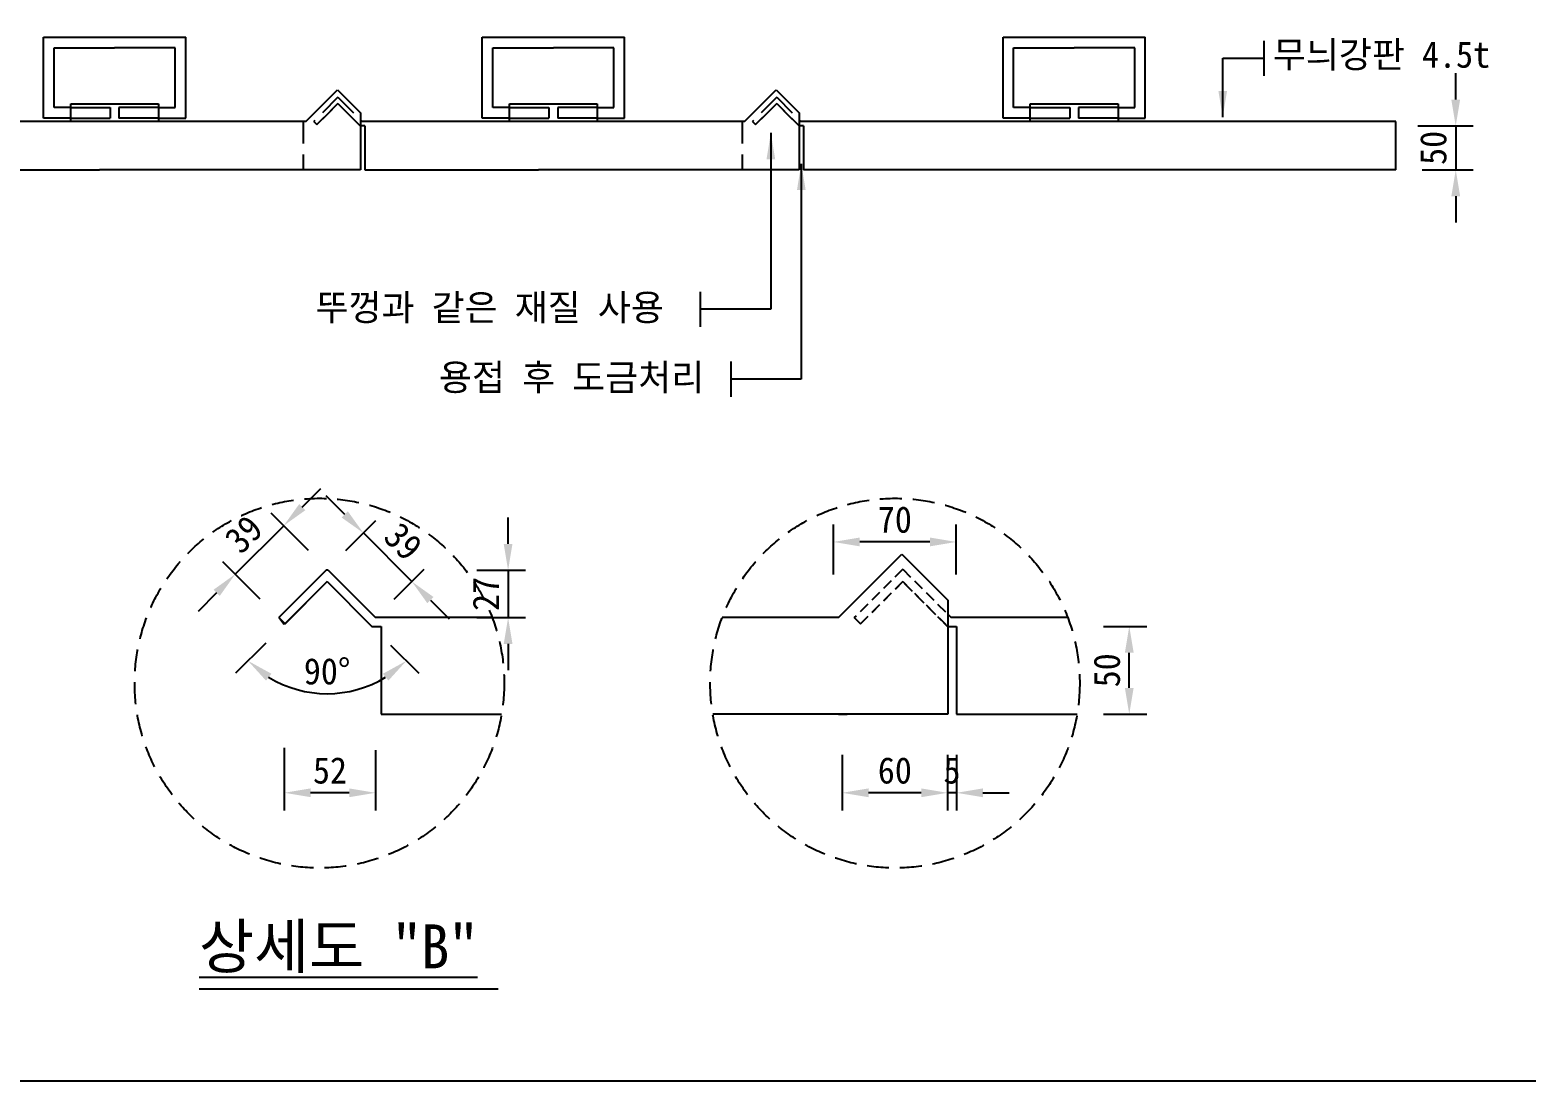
# Model space of a CAD drawing. Header units: millimetres. Extents: x 0 to 7960, y 0 to 5160.
# Drawn here: x 4617 to 6321, y 0 to 1197 of the extents above; entities that cross this region are included whole.
import ezdxf

# ---------------------------------------------------------------- set-up
doc = ezdxf.new("R2010")
doc.units = ezdxf.units.MM
doc.header["$LTSCALE"] = 100
doc.linetypes.add('HIDDEN', pattern=[0.375, 0.25, -0.125])
for name, color, linetype in [('ED-DIMS', 1, 'Continuous'), ('ED-LEAL', 1, 'Continuous'), ('ED-LEAT', 3, 'Continuous'), ('ED-NEWC', 4, 'Continuous'), ('TT-TEXT', 3, 'Continuous')]:
    doc.layers.add(name, color=color, linetype=linetype)
doc.layers.add('EX-PAPR', color=2, linetype='Continuous', plot=False)
doc.styles.get("Standard").update_dxf_attribs({"font": 'GulimChe.ttf'})
doc.styles.add('굴림', font='GulimChe.ttf')
doc.styles.add('굴림체', font='GulimChe.ttf')
doc.dimstyles.new('dim_st', dxfattribs={"dimtxt": 2.5, "dimasz": 2.5, "dimexe": 2, "dimexo": 3, "dimgap": 1, "dimtad": 1, "dimdec": 0, "dimrnd": 1, "dimzin": 0, "dimdsep": 46, "dimlunit": 6, "dimtxsty": '굴림체', "dimcen": -1, "dimclrd": 1, "dimclre": 1, "dimclrt": 3, "dimadec": 0, "dimazin": 0, "dimtfac": 1, "dimtdec": 0, "dimtix": 1, "dimtofl": 0, "dimtmove": 2, "dimatfit": 3, "dimfxl": 0, "dimtolj": 1, "dimtzin": 0, "dimarcsym": 0})
doc.dimstyles.new('ISO-25', dxfattribs={"dimtxt": 2.5, "dimasz": 2.5, "dimexe": 1.25, "dimexo": 0.625, "dimtad": 1, "dimtxsty": 'Standard', "dimcen": 2.5, "dimadec": 0, "dimazin": 0, "dimtfac": 1, "dimtmove": 0, "dimatfit": 3, "dimfxl": 0, "dimarcsym": 0})

# ---------------------------------------------------------------- blocks, each defined once
blk = doc.blocks.new('*D50')
at = {"layer": 'Defpoints', "color": 0}
for p in [(6168.1, 1087.8), (6173.1, 1037.8), (6241.3, 1037.8)]:
    blk.add_point(p, dxfattribs=at)
at = {"layer": 'ED-DIMS', "color": 1, "lineweight": -2}
for p, q in [((6241.3, 1117.8), (6241.3, 1147.8)), ((6198.1, 1087.8), (6261.3, 1087.8)), ((6241.3, 1087.8), (6241.3, 1037.8)), ((6203.1, 1037.8), (6261.3, 1037.8)), ((6241.3, 1007.8), (6241.3, 977.8))]:
    blk.add_line(p, q, dxfattribs=at)
at = {"layer": 'ED-DIMS', "color": 1}
for points in [[(6236.3, 1117.8), (6246.3, 1117.8), (6241.3, 1087.8)], [(6236.3, 1007.8), (6246.3, 1007.8), (6241.3, 1037.8)]]:
    blk.add_solid(points, dxfattribs=at)
at = {"layer": 'ED-DIMS', "color": 3, "insert": (6215.9, 1062.8), "char_height": 30, "attachment_point": 5, "rotation": 90, "style": '굴림체'}
blk.add_mtext('\\A1;50', dxfattribs=at)
blk = doc.blocks.new('*D65')
at = {"layer": 'Defpoints', "color": 0}
for p in [(4906.5, 409.7), (5010.5, 406.8), (4906.5, 328.3)]:
    blk.add_point(p, dxfattribs=at)
at = {"layer": 'ED-DIMS', "color": 1, "lineweight": -2}
for p, q in [((4906.5, 379.7), (4906.5, 308.3)), ((5010.5, 376.8), (5010.5, 308.3)), ((4980.5, 328.3), (4936.5, 328.3))]:
    blk.add_line(p, q, dxfattribs=at)
at = {"layer": 'ED-DIMS', "color": 1}
for points in [[(4936.5, 333.3), (4936.5, 323.3), (4906.5, 328.3)], [(4980.5, 333.3), (4980.5, 323.3), (5010.5, 328.3)]]:
    blk.add_solid(points, dxfattribs=at)
at = {"layer": 'ED-DIMS', "color": 3, "insert": (4958.5, 353.6), "char_height": 30, "attachment_point": 5, "style": '굴림체'}
blk.add_mtext('\\A1;52', dxfattribs=at)
blk = doc.blocks.new('*D66')
at = {"layer": 'Defpoints', "color": 0}
for p in [(5542.2, 401.5), (5662.2, 401.5), (5542.2, 328.3)]:
    blk.add_point(p, dxfattribs=at)
at = {"layer": 'ED-DIMS', "color": 1, "lineweight": -2}
for p, q in [((5542.2, 371.5), (5542.2, 308.3)), ((5662.2, 371.5), (5662.2, 308.3)), ((5632.2, 328.3), (5572.2, 328.3))]:
    blk.add_line(p, q, dxfattribs=at)
at = {"layer": 'ED-DIMS', "color": 1}
for points in [[(5572.2, 333.3), (5572.2, 323.3), (5542.2, 328.3)], [(5632.2, 333.3), (5632.2, 323.3), (5662.2, 328.3)]]:
    blk.add_solid(points, dxfattribs=at)
at = {"layer": 'ED-DIMS', "color": 3, "insert": (5602.2, 353.6), "char_height": 30, "attachment_point": 5, "style": '굴림체'}
blk.add_mtext('\\A1;60', dxfattribs=at)
blk = doc.blocks.new('*D67')
at = {"layer": 'Defpoints', "color": 0}
for p in [(5809.8, 517.8), (5869.3, 517.8), (5809.8, 417.8)]:
    blk.add_point(p, dxfattribs=at)
at = {"layer": 'ED-DIMS', "color": 1, "lineweight": -2}
for p, q in [((5839.8, 517.8), (5889.3, 517.8)), ((5869.3, 447.8), (5869.3, 487.8)), ((5839.8, 417.8), (5889.3, 417.8))]:
    blk.add_line(p, q, dxfattribs=at)
at = {"layer": 'ED-DIMS', "color": 1}
for points in [[(5864.3, 487.8), (5874.3, 487.8), (5869.3, 517.8)], [(5864.3, 447.8), (5874.3, 447.8), (5869.3, 417.8)]]:
    blk.add_solid(points, dxfattribs=at)
at = {"layer": 'ED-DIMS', "color": 3, "insert": (5843.9, 467.8), "char_height": 30, "attachment_point": 5, "rotation": 90, "style": '굴림체'}
blk.add_mtext('\\A1;50', dxfattribs=at)
blk = doc.blocks.new('*D68')
at = {"layer": 'Defpoints', "color": 0}
for p in [(5532.2, 614), (5532.2, 546.9), (5672.2, 546.9)]:
    blk.add_point(p, dxfattribs=at)
at = {"layer": 'ED-DIMS', "color": 1, "lineweight": -2}
for p, q in [((5532.2, 576.9), (5532.2, 634)), ((5672.2, 576.9), (5672.2, 634)), ((5642.2, 614), (5562.2, 614))]:
    blk.add_line(p, q, dxfattribs=at)
at = {"layer": 'ED-DIMS', "color": 1}
for points in [[(5562.2, 619), (5562.2, 609), (5532.2, 614)], [(5642.2, 619), (5642.2, 609), (5672.2, 614)]]:
    blk.add_solid(points, dxfattribs=at)
at = {"layer": 'ED-DIMS', "color": 3, "insert": (5602.2, 639.3), "char_height": 30, "attachment_point": 5, "style": '굴림체'}
blk.add_mtext('\\A1;70', dxfattribs=at)
blk = doc.blocks.new('*D69')
at = {"layer": 'Defpoints', "color": 0}
for p in [(4996.6, 624.2), (4955.3, 582.9), (5010.5, 527.8)]:
    blk.add_point(p, dxfattribs=at)
at = {"layer": 'ED-DIMS', "color": 1, "lineweight": -2}
for p, q in [((4975.4, 645.4), (4954.2, 666.6)), ((4976.6, 604.1), (5010.7, 638.3)), ((5051.7, 569), (4996.6, 624.2)), ((5031.7, 549), (5065.9, 583.1)), ((5072.9, 547.8), (5094.2, 526.6))]:
    blk.add_line(p, q, dxfattribs=at)
at = {"layer": 'ED-DIMS', "color": 1}
for points in [[(4978.9, 648.9), (4971.8, 641.8), (4996.6, 624.2)], [(5076.5, 551.3), (5069.4, 544.3), (5051.7, 569)]]:
    blk.add_solid(points, dxfattribs=at)
at = {"layer": 'ED-DIMS', "color": 3, "insert": (5042.1, 614.5), "char_height": 30, "attachment_point": 5, "rotation": 315, "style": '굴림체'}
blk.add_mtext('\\A1;39', dxfattribs=at)
blk = doc.blocks.new('*D70')
at = {"layer": 'Defpoints', "color": 0}
for p in [(4955.3, 568.8), (4955.3, 568.8), (4906.5, 519.9), (5006.4, 517.8), (4922.3, 445.5)]:
    blk.add_point(p, dxfattribs=at)
at = {"layer": 'ED-DIMS', "color": 1, "lineweight": -2}
for p, q in [((4885.3, 498.7), (4851, 464.4)), ((5027.6, 496.6), (5059.7, 464.4))]:
    blk.add_line(p, q, dxfattribs=at)
blk.add_arc((4955.3, 568.8), 127.6, 238.5023, 301.4977, dxfattribs=at)
at = {"layer": 'ED-DIMS', "color": 1}
for points in [[(4885.6, 456.1), (4891.8, 463.9), (4865.1, 478.6)], [(5018.9, 463.9), (5025.1, 456.1), (5045.6, 478.6)]]:
    blk.add_solid(points, dxfattribs=at)
at = {"layer": 'ED-DIMS', "color": 3, "insert": (4955.3, 466.5), "char_height": 30, "attachment_point": 5, "style": '굴림체'}
blk.add_mtext('\\A1;90°', dxfattribs=at)
blk = doc.blocks.new('*D71')
at = {"layer": 'Defpoints', "color": 0}
for p in [(5095.7, 581.8), (5095.7, 527.8), (5161.5, 527.8)]:
    blk.add_point(p, dxfattribs=at)
at = {"layer": 'ED-DIMS', "color": 1, "lineweight": -2}
for p, q in [((5161.5, 611.8), (5161.5, 641.8)), ((5125.7, 581.8), (5181.5, 581.8)), ((5161.5, 581.8), (5161.5, 527.8)), ((5125.7, 527.8), (5181.5, 527.8)), ((5161.5, 497.8), (5161.5, 467.8))]:
    blk.add_line(p, q, dxfattribs=at)
at = {"layer": 'ED-DIMS', "color": 1}
for points in [[(5156.5, 611.8), (5166.5, 611.8), (5161.5, 581.8)], [(5156.5, 497.8), (5166.5, 497.8), (5161.5, 527.8)]]:
    blk.add_solid(points, dxfattribs=at)
at = {"layer": 'ED-DIMS', "color": 3, "insert": (5136.1, 554.8), "char_height": 30, "attachment_point": 5, "rotation": 90, "style": '굴림체'}
blk.add_mtext('\\A1;27', dxfattribs=at)
blk = doc.blocks.new('*D72')
at = {"layer": 'Defpoints', "color": 0}
for p in [(4955.3, 582.9), (4850.6, 577.3), (4900.2, 527.8)]:
    blk.add_point(p, dxfattribs=at)
at = {"layer": 'ED-DIMS', "color": 1, "lineweight": -2}
for p, q in [((4927, 653.7), (4948.2, 674.9)), ((4905.8, 632.5), (4850.6, 577.3)), ((4934.1, 604.1), (4891.7, 646.6)), ((4879, 549), (4836.5, 591.5)), ((4829.4, 556.1), (4808.2, 534.9))]:
    blk.add_line(p, q, dxfattribs=at)
at = {"layer": 'ED-DIMS', "color": 1}
for points in [[(4923.5, 657.2), (4930.5, 650.2), (4905.8, 632.5)], [(4825.9, 559.6), (4833, 552.6), (4850.6, 577.3)]]:
    blk.add_solid(points, dxfattribs=at)
at = {"layer": 'ED-DIMS', "color": 3, "insert": (4860.3, 622.8), "char_height": 30, "attachment_point": 5, "rotation": 45, "style": '굴림체'}
blk.add_mtext('\\A1;39', dxfattribs=at)
blk = doc.blocks.new('*D77')
at = {"layer": 'Defpoints', "color": 0}
for p in [(5662.2, 401.5), (5672.5, 401.5), (5662.2, 328.3)]:
    blk.add_point(p, dxfattribs=at)
at = {"layer": 'ED-DIMS', "color": 1, "lineweight": -2}
for p, q in [((5662.2, 371.5), (5662.2, 308.3)), ((5672.5, 371.5), (5672.5, 308.3)), ((5632.2, 328.3), (5602.2, 328.3)), ((5672.5, 328.3), (5662.2, 328.3)), ((5702.5, 328.3), (5732.5, 328.3))]:
    blk.add_line(p, q, dxfattribs=at)
at = {"layer": 'ED-DIMS', "color": 1}
for points in [[(5632.2, 333.3), (5632.2, 323.3), (5662.2, 328.3)], [(5702.5, 333.3), (5702.5, 323.3), (5672.5, 328.3)]]:
    blk.add_solid(points, dxfattribs=at)
at = {"layer": 'ED-DIMS', "color": 3, "insert": (5667.3, 353.6), "char_height": 30, "attachment_point": 5, "style": '굴림체'}
blk.add_mtext('\\A1;5', dxfattribs=at)

msp = doc.modelspace()

# ---------------------------------------------------------------- linework, layer by layer
at = {"layer": 'ED-LEAL'}
for p, q in [((6023.1, 1144.8), (6023.1, 1184.8)), ((5380.9, 859), (5380.9, 899)), ((5415.6, 779.4), (5415.6, 819.4))]:
    msp.add_line(p, q, dxfattribs=at)
at = {"layer": 'ED-LEAL', "linetype": 'HIDDEN'}
for centre in [(4946.5, 453.2), (5602.3, 453.2)]:
    msp.add_circle(centre, 210.5, dxfattribs=at)
at = {"layer": 'ED-NEWC'}
for p, q in [((4632.1, 1096.8), (4632.1, 1188.8)), ((4632.1, 1188.8), (4794.1, 1188.8)), ((4644.1, 1108.8), (4644.1, 1176.8)), ((4644.1, 1176.8), (4713.1, 1176.8)), ((4782.1, 1176.8), (4713.1, 1176.8)), ((4782.1, 1108.8), (4782.1, 1176.8)), ((4794.1, 1096.8), (4794.1, 1188.8)), ((5132.1, 1096.8), (5132.1, 1188.8)), ((5132.1, 1188.8), (5294.1, 1188.8)), ((5144.1, 1108.8), (5144.1, 1176.8)), ((5144.1, 1176.8), (5213.1, 1176.8)), ((5282.1, 1176.8), (5213.1, 1176.8)), ((5282.1, 1108.8), (5282.1, 1176.8)), ((5294.1, 1096.8), (5294.1, 1188.8)), ((5725.5, 1096.8), (5725.5, 1188.8)), ((5725.5, 1188.8), (5887.5, 1188.8)), ((5737.5, 1108.8), (5737.5, 1176.8)), ((5737.5, 1176.8), (5806.5, 1176.8)), ((5875.5, 1176.8), (5806.5, 1176.8)), ((5875.5, 1108.8), (5875.5, 1176.8)), ((5887.5, 1096.8), (5887.5, 1188.8)), ((4931, 1092.8), (4967.1, 1128.9)), ((4967.1, 1128.9), (4993.2, 1102.7)), ((5431, 1092.8), (5467.1, 1128.9)), ((5467.1, 1128.9), (5493.2, 1102.7)), ((4663.1, 1108.8), (4644.1, 1108.8)), ((4663.1, 1112.8), (4763.1, 1112.8)), ((4663.1, 1092.8), (4663.1, 1112.8)), ((4663.1, 1108.8), (4708.1, 1108.8)), ((4708.1, 1108.8), (4708.1, 1096.8)), ((4718.1, 1108.8), (4718.1, 1096.8)), ((4763.1, 1108.8), (4718.1, 1108.8)), ((4763.1, 1112.8), (4763.1, 1092.8)), ((4763.1, 1108.8), (4782.1, 1108.8)), ((5163.1, 1108.8), (5144.1, 1108.8)), ((5163.1, 1112.8), (5263.1, 1112.8)), ((5163.1, 1092.8), (5163.1, 1112.8)), ((5163.1, 1108.8), (5208.1, 1108.8)), ((5208.1, 1108.8), (5208.1, 1096.8)), ((5218.1, 1108.8), (5218.1, 1096.8)), ((5263.1, 1108.8), (5218.1, 1108.8)), ((5263.1, 1112.8), (5263.1, 1092.8)), ((5263.1, 1108.8), (5282.1, 1108.8)), ((5756.5, 1108.8), (5737.5, 1108.8)), ((5756.5, 1112.8), (5856.5, 1112.8)), ((5756.5, 1092.8), (5756.5, 1112.8)), ((5756.5, 1108.8), (5801.5, 1108.8)), ((5801.5, 1108.8), (5801.5, 1096.8)), ((5856.5, 1108.8), (5811.5, 1108.8)), ((5811.5, 1108.8), (5811.5, 1096.8)), ((5856.5, 1112.8), (5856.5, 1092.8)), ((5856.5, 1108.8), (5875.5, 1108.8)), ((4931, 1092.8), (4495.1, 1092.8)), ((4663.1, 1096.8), (4632.1, 1096.8)), ((4663.1, 1096.8), (4708.1, 1096.8)), ((4763.1, 1092.8), (4663.1, 1092.8)), ((4763.1, 1096.8), (4718.1, 1096.8)), ((4763.1, 1096.8), (4794.1, 1096.8)), ((4943.5, 1089.3), (4940, 1092.8)), ((4940, 1092.8), (4943.5, 1089.3)), ((4993.2, 1102.7), (4993.2, 1037.8)), ((5431, 1092.8), (4995.1, 1092.8)), ((5163.1, 1096.8), (5132.1, 1096.8)), ((5163.1, 1096.8), (5208.1, 1096.8)), ((5263.1, 1092.8), (5163.1, 1092.8)), ((5263.1, 1096.8), (5218.1, 1096.8)), ((5263.1, 1096.8), (5294.1, 1096.8)), ((5493.2, 1102.7), (5493.2, 1037.8)), ((6173.1, 1092.8), (5495.1, 1092.8)), ((5756.5, 1096.8), (5725.5, 1096.8)), ((5756.5, 1096.8), (5801.5, 1096.8)), ((5856.5, 1092.8), (5756.5, 1092.8)), ((5856.5, 1096.8), (5811.5, 1096.8)), ((5856.5, 1096.8), (5887.5, 1096.8)), ((6173.1, 1037.8), (6173.1, 1092.8)), ((4998.1, 1087.8), (4993.1, 1087.8)), ((4998.1, 1087.8), (4998.1, 1037.8)), ((5498.1, 1087.8), (5493.1, 1087.8)), ((5498.1, 1087.8), (5498.1, 1037.8)), ((4498.1, 1037.8), (4696, 1037.8)), ((4877.1, 1037.8), (4696, 1037.8)), ((4928.1, 1037.8), (4877.1, 1037.8)), ((4993.2, 1037.8), (4928.1, 1037.8)), ((4998.1, 1037.8), (5196, 1037.8)), ((5377.1, 1037.8), (5196, 1037.8)), ((5428.1, 1037.8), (5377.1, 1037.8)), ((5493.2, 1037.8), (5428.1, 1037.8)), ((6173.1, 1037.8), (5498.1, 1037.8)), ((6173.1, 1037.8), (6168.1, 1037.8)), ((5538, 527.8), (5610.2, 599.9)), ((5610.2, 599.9), (5662.5, 547.6)), ((4954.2, 581.8), (4900.2, 527.8)), ((4956.5, 581.8), (4954.2, 581.8)), ((4956.5, 581.8), (5010.5, 527.8)), ((4955.3, 568.8), (4906.5, 519.9)), ((4907.3, 520.7), (4955.3, 568.8)), ((4955.3, 568.8), (5006.4, 517.8)), ((5662.5, 547.6), (5662.5, 417.8)), ((5662.5, 531.6), (5666.3, 527.8)), ((4906.5, 519.9), (4900.2, 527.8)), ((4900.2, 527.8), (4907.3, 520.7)), ((5006.4, 517.8), (5017, 517.8)), ((5143.3, 527.8), (5010.5, 527.8)), ((5017, 517.8), (5017, 417.8)), ((5538, 527.8), (5405.4, 527.8)), ((5563.1, 520.7), (5556, 527.8)), ((5662.2, 517.8), (5662.5, 517.8)), ((5662.5, 517.8), (5672.5, 517.8)), ((5799.2, 527.8), (5666.3, 527.8)), ((5672.5, 517.8), (5672.5, 417.8)), ((5017, 417.8), (5154, 417.8)), ((5432.2, 417.8), (5394.8, 417.8)), ((5538, 417.8), (5430.2, 417.8)), ((5538, 417.8), (5548, 417.8)), ((5662.5, 417.8), (5538, 417.8)), ((5672.5, 417.8), (5809.8, 417.8))]:
    msp.add_line(p, q, dxfattribs=at)
at = {"layer": 'ED-NEWC', "linetype": 'HIDDEN'}
for p, q in [((4967.6, 1120.4), (4940, 1092.8)), ((4967.6, 1113.3), (4943.5, 1089.3)), ((4943.5, 1089.3), (4967.6, 1113.3)), ((4967.6, 1120.4), (4995.1, 1092.8)), ((4993.1, 1087.8), (4967.6, 1113.3)), ((4967.6, 1113.3), (4993.1, 1087.8)), ((5467.6, 1120.4), (5440, 1092.8)), ((5467.6, 1113.3), (5443.5, 1089.3)), ((5443.5, 1089.3), (5467.6, 1113.3)), ((5467.6, 1120.4), (5495.1, 1092.8)), ((5493.1, 1087.8), (5467.6, 1113.3)), ((5467.6, 1113.3), (5493.1, 1087.8)), ((4928.1, 1092.8), (4928.1, 1037.8)), ((5428.1, 1092.8), (5428.1, 1037.8)), ((5443.5, 1089.3), (5440, 1092.8)), ((5440, 1092.8), (5443.5, 1089.3))]:
    msp.add_line(p, q, dxfattribs=at)
at = {"layer": 'ED-NEWC', "linetype": 'HIDDEN', "ltscale": 0.5}
for p, q in [((5611.2, 582.9), (5556, 527.8)), ((5611.2, 582.9), (5662.5, 531.6)), ((5611.2, 568.8), (5563.1, 520.7)), ((5563.1, 520.7), (5611.2, 568.8)), ((5662.2, 517.8), (5611.2, 568.8)), ((5611.2, 568.8), (5662.2, 517.8)), ((5556, 527.8), (5563.1, 520.7))]:
    msp.add_line(p, q, dxfattribs=at)
at = {"layer": 'EX-PAPR'}
msp.add_lwpolyline([(0, 5160), (7960, 5160), (7960, 0), (0, 0)], close=True, dxfattribs=at)
at = {"layer": 'TT-TEXT'}
msp.add_line((5150, 104.7), (4809.3, 104.7), dxfattribs=at)

# ---------------------------------------------------------------- texts
at = {"layer": 'ED-LEAT', "style": '굴림'}
for s, p in [('무늬강판 4.5t', (6032.9, 1154.1)), ('뚜껑과 같은 재질 사용', (4942, 866.1)), ('용접 후 도금처리', (5082.7, 786.5))]:
    msp.add_text(s, height=30, dxfattribs=at).set_placement(p)
at = {"layer": 'TT-TEXT'}
msp.add_text('%%U상세도 "B"', height=50, dxfattribs=at).set_placement((4809.3, 128.4))

# ---------------------------------------------------------------- dimensions: what is measured, and where the dimension line sits
at = {"layer": 'ED-DIMS'}
for base, p1, p2, angle, override, picture, middle in [((6241.3, 1037.8), (6168.1, 1087.8), (6173.1, 1037.8), 90, {"dimscale": 10, "dimtxt": 3, "dimasz": 3, "dimtofl": 1}, '*D50', (6215.9, 1062.8)), ((5532.2, 614), (5672.2, 546.9), (5532.2, 546.9), 180, {"dimscale": 10, "dimtxt": 3, "dimasz": 3, "dimlfac": 0.5, "dimtofl": 1}, '*D68', (5602.2, 639.3)), ((5161.5, 527.8), (5095.7, 581.8), (5095.7, 527.8), 90, {"dimscale": 10, "dimtxt": 3, "dimasz": 3, "dimlfac": 0.5, "dimtofl": 1}, '*D71', (5136.1, 554.8)), ((5869.3, 517.8), (5809.8, 417.8), (5809.8, 517.8), 90, {"dimscale": 10, "dimtxt": 3, "dimasz": 3, "dimlfac": 0.5, "dimtofl": 1}, '*D67', (5843.9, 467.8)), ((4906.5, 328.3), (5010.5, 406.8), (4906.5, 409.7), 180, {"dimscale": 10, "dimtxt": 3, "dimasz": 3, "dimlfac": 0.5, "dimtofl": 1}, '*D65', (4958.5, 353.6)), ((5542.2, 328.3), (5662.2, 401.5), (5542.2, 401.5), 180, {"dimscale": 10, "dimtxt": 3, "dimasz": 3, "dimlfac": 0.5, "dimtofl": 1}, '*D66', (5602.2, 353.6)), ((5662.2, 328.3), (5672.5, 401.5), (5662.2, 401.5), 180, {"dimscale": 10, "dimtxt": 3, "dimasz": 3, "dimlfac": 0.5, "dimtofl": 1}, '*D77', (5667.3, 353.6))]:
    dim = msp.add_linear_dim(base=base, p1=p1, p2=p2, angle=angle, dimstyle='dim_st', override=override, dxfattribs=at)
    dim.commit()
    dim.dimension.update_dxf_attribs({"geometry": picture, "text_midpoint": middle})
for p1, p2, distance, picture, middle in [((4955.3, 582.9), (4900.2, 527.8), -70.1, '*D72', (4860.3, 622.8)), ((5010.5, 527.8), (4955.3, 582.9), -58.3, '*D69', (5042.1, 614.5))]:
    dim = msp.add_aligned_dim(p1=p1, p2=p2, distance=distance, dimstyle='dim_st', override={"dimscale": 10, "dimtxt": 3, "dimasz": 3, "dimlfac": 0.5, "dimtofl": 1}, dxfattribs=at)
    dim.commit()
    dim.dimension.update_dxf_attribs({"geometry": picture, "text_midpoint": middle})
dim = msp.add_angular_dim_2l(base=(4922.3, 445.5), line1=((4955.3, 568.8), (4906.5, 519.9)), line2=((5006.4, 517.8), (4955.3, 568.8)), dimstyle='dim_st', override={"dimscale": 10, "dimtxt": 3, "dimasz": 3, "dimtofl": 1}, dxfattribs=at)
dim.commit()
dim.dimension.update_dxf_attribs({"geometry": '*D70', "text_midpoint": (4955.3, 466.5)})

# ---------------------------------------------------------------- leaders
at = {"layer": 'ED-LEAL'}
for points in [[(5975.8, 1097.7), (5975.8, 1164.8), (6023.1, 1164.8)], [(5460.9, 1079.9), (5460.9, 879), (5380.9, 879)], [(5495.6, 1044.8), (5495.6, 799.4), (5415.6, 799.4)]]:
    msp.add_leader(points, dimstyle='ISO-25', override={"dimscale": 10, "dimtxt": 3, "dimasz": 3, "dimexe": 2, "dimexo": 3, "dimgap": 1, "dimdec": 4, "dimlunit": 6, "dimtxsty": '굴림체', "dimcen": 1, "dimaunit": 1, "dimtdec": 4, "dimtix": 1, "dimtmove": 2, "dimtvp": 2}, dxfattribs=at)

doc.saveas('drawing.dxf')
